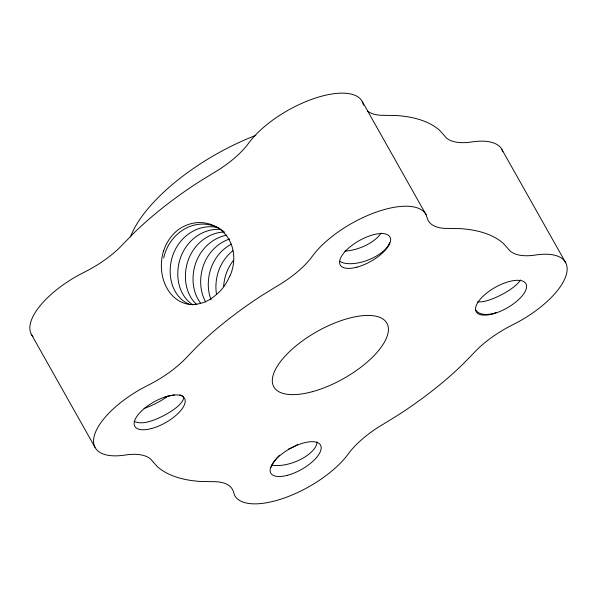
<?xml version="1.0" encoding="UTF-8"?>
<svg xmlns="http://www.w3.org/2000/svg" width="597" height="597" viewBox="0 0 597 597"><rect width="100%" height="100%" fill="white"/><g stroke="black" fill="none" stroke-linecap="round" stroke-linejoin="round"><path stroke-width="0.9" d="M163.578 250.971L165.391 246.106A41.626 34.76 -75.4 0 1 175.734 231.808L177.593 230.211A41.626 36.133 -66.2 0 1 195.361 222.83L197.726 222.614A41.402 36.91 -55 0 1 229.927 276.06M229.83 276.023L227.524 280.724A41.626 36.133 -66.2 0 1 216.286 294.709L212.39 297.746A41.626 34.76 -75.4 0 1 197.577 304L195.406 304.283M501.98 149.66L565.695 262.74M33.029 336.73A68.782 28.634 -29.4 0 1 78.073 275.448L87.684 270.448A64.886 27.014 -29.4 0 0 123.542 243.636L134.116 232.778A207.637 86.438 -29.4 0 1 198.54 182.16L213.629 172.869A64.894 27.014 -29.4 0 0 247.083 145.235L248.725 143.019A68.782 28.634 -29.4 0 1 311.388 99.46A68.782 28.634 -29.4 0 1 362.379 101.662L426.101 214.741L427.549 219.092A64.886 27.014 -29.4 0 0 448.675 228.405L460.586 228.644A207.637 86.438 -29.4 0 1 503.234 243.307L508.286 248.919A64.894 27.014 -29.4 0 0 533.039 255.382L535.912 254.964A68.782 28.634 -29.4 0 1 566.478 274.045A68.782 28.634 -29.4 0 1 518.927 321.552L509.316 326.552A64.886 27.014 -29.4 0 0 473.458 353.364L462.884 364.222A207.637 86.438 -29.4 0 1 398.46 414.84L383.371 424.131A64.886 27.014 -29.4 0 0 349.917 451.765L348.275 453.981A68.782 28.634 -29.4 0 1 285.612 497.54A68.782 28.634 -29.4 0 1 234.621 495.338L233.166 490.98A64.886 27.014 -29.4 0 0 212.039 481.667L200.129 481.436A207.637 86.438 -29.4 0 1 157.481 466.772L152.429 461.16A64.894 27.014 -29.4 0 0 127.676 454.698L124.803 455.108A68.782 28.634 -29.4 0 1 94.236 436.034A68.782 28.634 -29.4 0 1 141.787 388.528L151.399 383.528A64.886 27.014 -29.4 0 0 187.257 356.715L197.831 345.857A207.637 86.438 -29.4 0 1 262.255 295.239L277.344 285.948A64.894 27.014 -29.4 0 0 310.798 258.307L312.44 256.091A68.782 28.634 -29.4 0 1 375.103 212.532A68.782 28.634 -29.4 0 1 426.101 214.741M31.305 334.26L95.02 447.34M362.379 101.662L363.543 105.147M130.459 236.852A129.773 54.021 -29.4 0 1 255.815 135.37M367.655 111.139A64.886 27.014 -29.4 0 0 384.961 115.333L396.871 115.564A207.637 86.438 -29.4 0 1 439.519 130.228L444.571 135.84A64.894 27.014 -29.4 0 0 469.324 142.302L472.197 141.892A68.782 28.634 -29.4 0 1 502.838 151.757M195.413 304.366A41.402 32.828 -82.8 0 1 163.496 250.941M233.352 260.531A40.932 36.745 -69.3 0 0 224.688 279A40.932 32.745 -72.3 0 0 223.629 286.597M205.704 301.97A40.932 32.745 -72.3 0 1 201.823 271.142A40.932 36.745 -69.3 0 1 229.755 238.972M216.435 293.925A40.932 32.745 -72.3 0 1 217.069 276.381A40.932 36.745 -69.3 0 1 232.845 250.77M211.047 299.754A40.932 32.745 -72.3 0 1 209.443 273.762A40.932 36.745 -69.3 0 1 231.427 244.106M226.748 235.173A40.932 36.745 -69.3 0 0 194.189 268.516A40.932 32.745 -72.3 0 0 200.532 303.06M190.428 304.716A40.932 32.745 -72.3 0 1 171.324 260.65A40.932 36.745 -69.3 0 1 218.547 227.748M220.845 229.464A40.932 36.745 -69.3 0 0 178.943 263.27A40.932 32.745 -72.3 0 0 193.1 304.955M196.801 304.657A40.932 32.745 -72.3 0 1 186.57 265.896A40.932 36.745 -69.3 0 1 223.808 232.002M163.69 258.031A40.932 36.745 -69.3 0 1 221.397 229.86M222.032 230.3A40.932 36.745 -69.3 0 1 224.479 232.226M520.427 280A28.223 8.358 -25.9 0 1 488.988 300.097A28.223 14.903 -33.4 0 1 477.496 301.836M496.062 312.649A28.223 14.903 -33.4 0 1 475.578 309.768M381.087 233.076A28.223 13.134 -21.1 0 1 344.835 251.106M389.58 242.733A28.223 13.134 -21.1 0 1 367.461 260.27A28.223 13.134 -21.1 0 1 339.88 261.329M168.026 395.968A28.223 8.358 -25.9 0 1 144.056 408.445M182.772 396.259A28.223 8.358 -25.9 0 1 151.138 421.004A28.223 14.903 -33.4 0 1 134.161 421.333M164.638 397.401A28.223 8.358 -25.9 0 1 174.496 395.005M179.697 394.938A28.223 8.358 -25.9 0 1 181.204 395.304M181.824 395.565A28.223 8.358 -25.9 0 1 182.346 395.886M272.001 465.108A28.223 13.134 -21.1 0 0 298.545 460.421A28.223 13.134 -21.1 0 0 316.589 444.586A28.223 10.127 -37.2 0 0 317.126 441.981M297.56 444.593A28.223 13.134 -21.1 0 1 288.239 449.228M271.12 467.324A28.223 10.127 -37.2 0 1 279.545 455.123M287.523 475.279A28.552 11.888 -29.4 0 0 320.671 445.407A28.552 11.888 -29.4 0 0 278.709 456.63A28.552 11.888 -29.4 0 0 287.523 475.279M151.548 428.527A28.552 11.888 -29.4 0 0 184.697 398.654A28.552 11.888 -29.4 0 0 142.735 409.878A28.552 11.888 -29.4 0 0 151.548 428.527M356.976 267.143A28.552 11.888 -29.4 0 0 390.117 237.27A28.552 11.888 -29.4 0 0 348.155 248.494A28.552 11.888 -29.4 0 0 356.976 267.143M492.943 313.895A28.552 11.888 -29.4 0 0 526.091 284.023A28.552 11.888 -29.4 0 0 484.13 295.246A28.552 11.888 -29.4 0 0 492.943 313.895M312.321 391.692A64.886 27.014 -29.4 0 0 387.177 323.731A64.886 27.014 -29.4 0 0 291.582 349.693A64.886 27.014 -29.4 0 0 312.321 391.692"/></g></svg>
